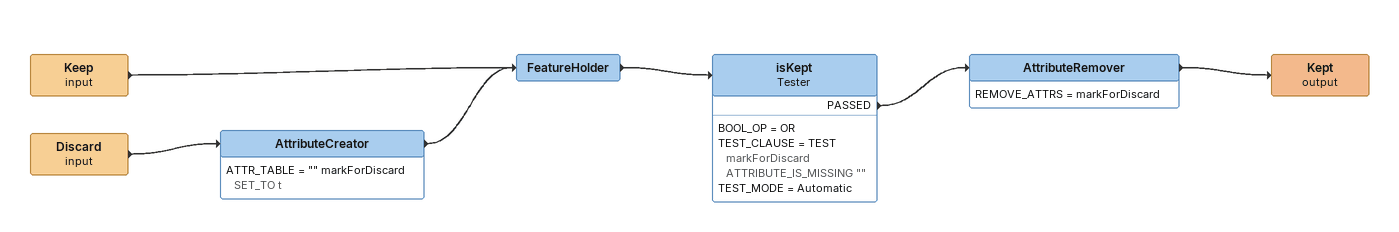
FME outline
Keep (input)
    -> FeatureHolder
Discard (input)
    -> AttributeCreator
AttributeCreator
    ATTR_TABLE = "" markForDiscard SET_TO t
    -> FeatureHolder
FeatureHolder
    -> isKept
isKept: Tester
    BOOL_OP = OR
    TEST_CLAUSE = TEST markForDiscard ATTRIBUTE_IS_MISSING ""
    TEST_MODE = Automatic
    PASSED -> AttributeRemover
AttributeRemover
    REMOVE_ATTRS = markForDiscard
    -> Kept (output)
Kept (output)
